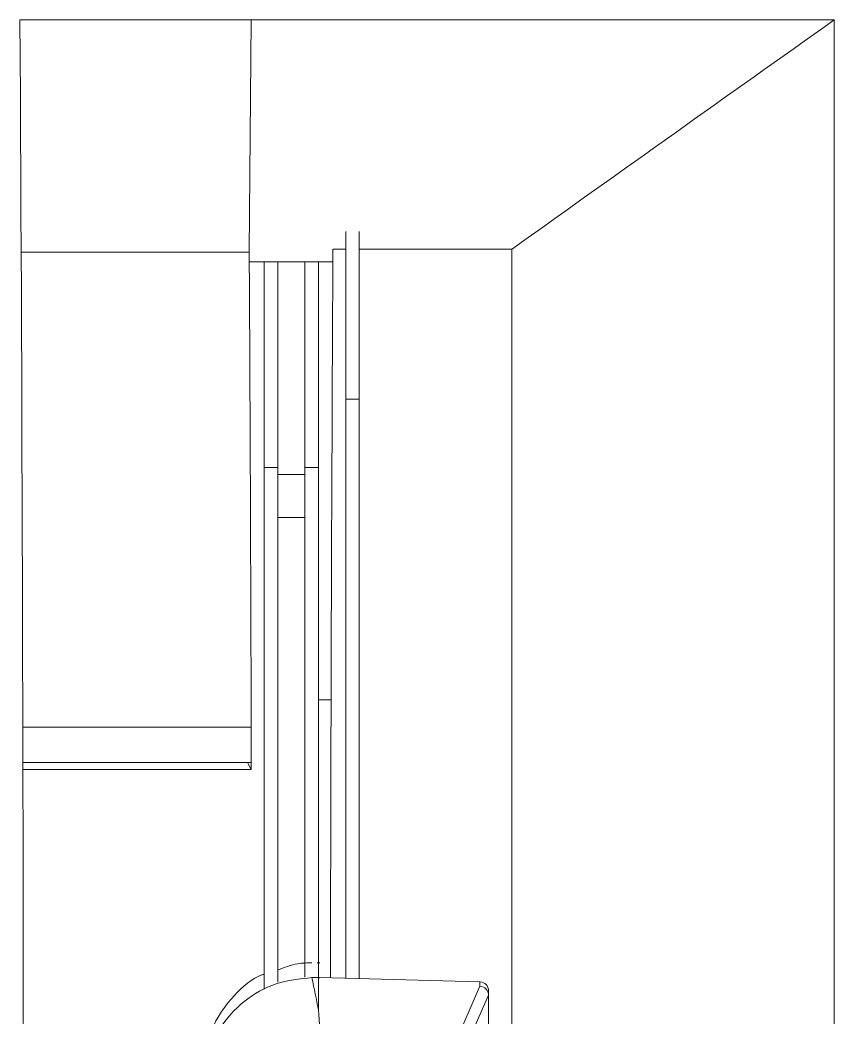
# Model space of a CAD drawing. Extents: x 12.1 to 108.7, y 1 to 80.4.
# Drawn here: x 73.884 to 74.782, y 33.051 to 34.15 of the extents above; entities that cross this region are included whole.
import ezdxf

# ---------------------------------------------------------------- set-up
doc = ezdxf.new("R2010")
doc.units = 0
doc.header["$MEASUREMENT"] = 0
doc.linetypes.add('SLD-Solid', pattern=[0])
doc.layers.add('OBJECT', color=7, linetype='CONTINUOUS')

msp = doc.modelspace()

# ---------------------------------------------------------------- linework, layer by layer
at = {"layer": 'OBJECT', "linetype": 'SLD-Solid', "lineweight": 15}
for p, q in [((74.1391, 34.1503), (73.8841, 34.1503)), ((74.1391, 34.1503), (74.1369, 33.8944)), ((74.7815, 34.1503), (74.1391, 34.1503)), ((74.7815, 31.2184), (74.7815, 34.1503)), ((74.2432, 33.7323), (74.2432, 33.9171)), ((74.2582, 33.7323), (74.2582, 33.9171)), ((74.1369, 33.8944), (73.8854, 33.8944)), ((74.2432, 33.8978), (74.2292, 33.8978)), ((74.4265, 33.8978), (74.2582, 33.8978)), ((74.4265, 31.471), (74.4265, 33.8978)), ((74.2291, 33.8838), (74.1369, 33.8838)), ((74.1532, 33.657), (74.1532, 33.8838)), ((74.1682, 33.657), (74.1682, 33.8838)), ((74.1982, 33.8838), (74.1982, 33.657)), ((74.2132, 33.8838), (74.2132, 33.657)), ((74.2432, 33.7323), (74.2582, 33.7323)), ((74.2432, 33.7322), (74.2432, 33.7323)), ((74.2582, 33.7322), (74.2432, 33.7322)), ((74.2432, 33.7322), (74.2432, 33.0939)), ((74.2582, 33.7322), (74.2582, 33.7323)), ((74.2582, 33.7322), (74.2582, 33.0935)), ((74.1682, 33.657), (74.1532, 33.657)), ((74.1532, 33.657), (74.1532, 33.0818)), ((74.1682, 33.657), (74.1682, 33.0896)), ((74.2132, 33.657), (74.1982, 33.657)), ((74.1982, 33.0952), (74.1982, 33.657)), ((74.2132, 33.0946), (74.2132, 33.657)), ((74.1982, 33.6491), (74.1682, 33.6491)), ((74.1982, 33.602), (74.1682, 33.602)), ((74.2271, 33.4007), (74.2132, 33.4007)), ((74.139, 33.3708), (73.8873, 33.3708)), ((74.1388, 33.3316), (73.8874, 33.3316)), ((74.1388, 33.3242), (74.1351, 33.3316)), ((74.1388, 33.3242), (73.8874, 33.3242)), ((74.2116, 33.0946), (74.2064, 33.0946)), ((74.2132, 33.0592), (74.2132, 33.0946)), ((74.3909, 33.09), (74.2147, 33.0946)), ((74.3912, 33.0851), (74.3696, 33.0361)), ((74.3912, 33.09), (74.3912, 33.0851)), ((74.3791, 33.0262), (74.4007, 33.0752)), ((74.4007, 33.0752), (74.4007, 33.08)), ((74.4007, 33.0752), (74.4007, 33.0752)), ((74.4007, 32.9602), (74.4007, 33.0752))]:
    msp.add_line(p, q, dxfattribs=at)
for centre, radius, start, end in [((74.2116, 32.991), 0.12, 89.627, 90), ((74.2116, 32.991), 0.12, 88.5, 88.8734), ((74.2064, 32.9746), 0.12, 90, 90.1914), ((74.2116, 32.9746), 0.12, 89.2499, 90), ((74.2116, 32.9746), 0.12, 88.5, 89.2499), ((74.3907, 33.08), 0.01, 87, 88.5), ((74.3907, 33.08), 0.01, 0, 87)]:
    msp.add_arc(centre, radius, start, end, dxfattribs=at)
for centre, major_axis, ratio, start_param, end_param in [((73.8655, 32.6844), (0, 2.585), 0.008727, 4.109408, 5.31537), ((74.1205, 32.6844), (0, 2.23), 0.008727, 5.025281, 5.285919), ((74.2455, 32.6844), (0, 2.23), 0.008727, 0.995461, 1.385927), ((74.1388, 33.3616), (0, 0.03), 0.008727, 3.124139, 5.025281), ((74.1388, 33.3542), (0, 0.03), 0.008727, 3.124139, 5.025281), ((76.2757, 33.588), (0, 2.3412), 0.904333, 1.783132, 1.798644), ((74.3907, 33.0752), (0.00979, -0.00206), 0.992047, 0.21202, 1.724102)]:
    msp.add_ellipse(centre, major_axis=major_axis, ratio=ratio, start_param=start_param, end_param=end_param, dxfattribs=at)
for points, knots in [([(74.4265, 33.8978), (74.4276, 33.8985), (74.5457, 33.9828), (74.6641, 34.0669), (74.7815, 34.1503)], [0, 0, 0, 0, 0.00881, 1, 1, 1, 1]), ([(74.2059, 33.111), (74.2007, 33.1109), (74.1877, 33.1106), (74.1755, 33.1058), (74.1682, 33.103)], [0, 0, 0, 0, 0.399163, 1, 1, 1, 1]), ([(74.1532, 33.0983), (74.1527, 33.0982), (74.1398, 33.0942), (74.1193, 33.0753), (74.0984, 33.0476), (74.0922, 33.0274), (74.0898, 33.0194)], [0, 0, 0, 0, 0.01244, 0.389965, 0.761211, 1, 1, 1, 1]), ([(74.206, 33.0946), (74.1925, 33.0933), (74.1656, 33.0906), (74.1299, 33.0698), (74.1025, 33.04), (74.094, 33.0152), (74.0898, 33.0031)], [0, 0, 0, 0, 0.253584, 0.507165, 0.760847, 1, 1, 1, 1]), ([(74.2222, 32.972), (74.2221, 32.9727), (74.2216, 32.9762), (74.2194, 32.991), (74.2154, 33.0194), (74.214, 33.0449), (74.2132, 33.0592)], [0, 0, 0, 0, 0.024148, 0.120739, 0.507103, 1, 1, 1, 1])]:
    msp.add_open_spline(points, degree=3, knots=knots, dxfattribs=at)

doc.saveas('drawing.dxf')
